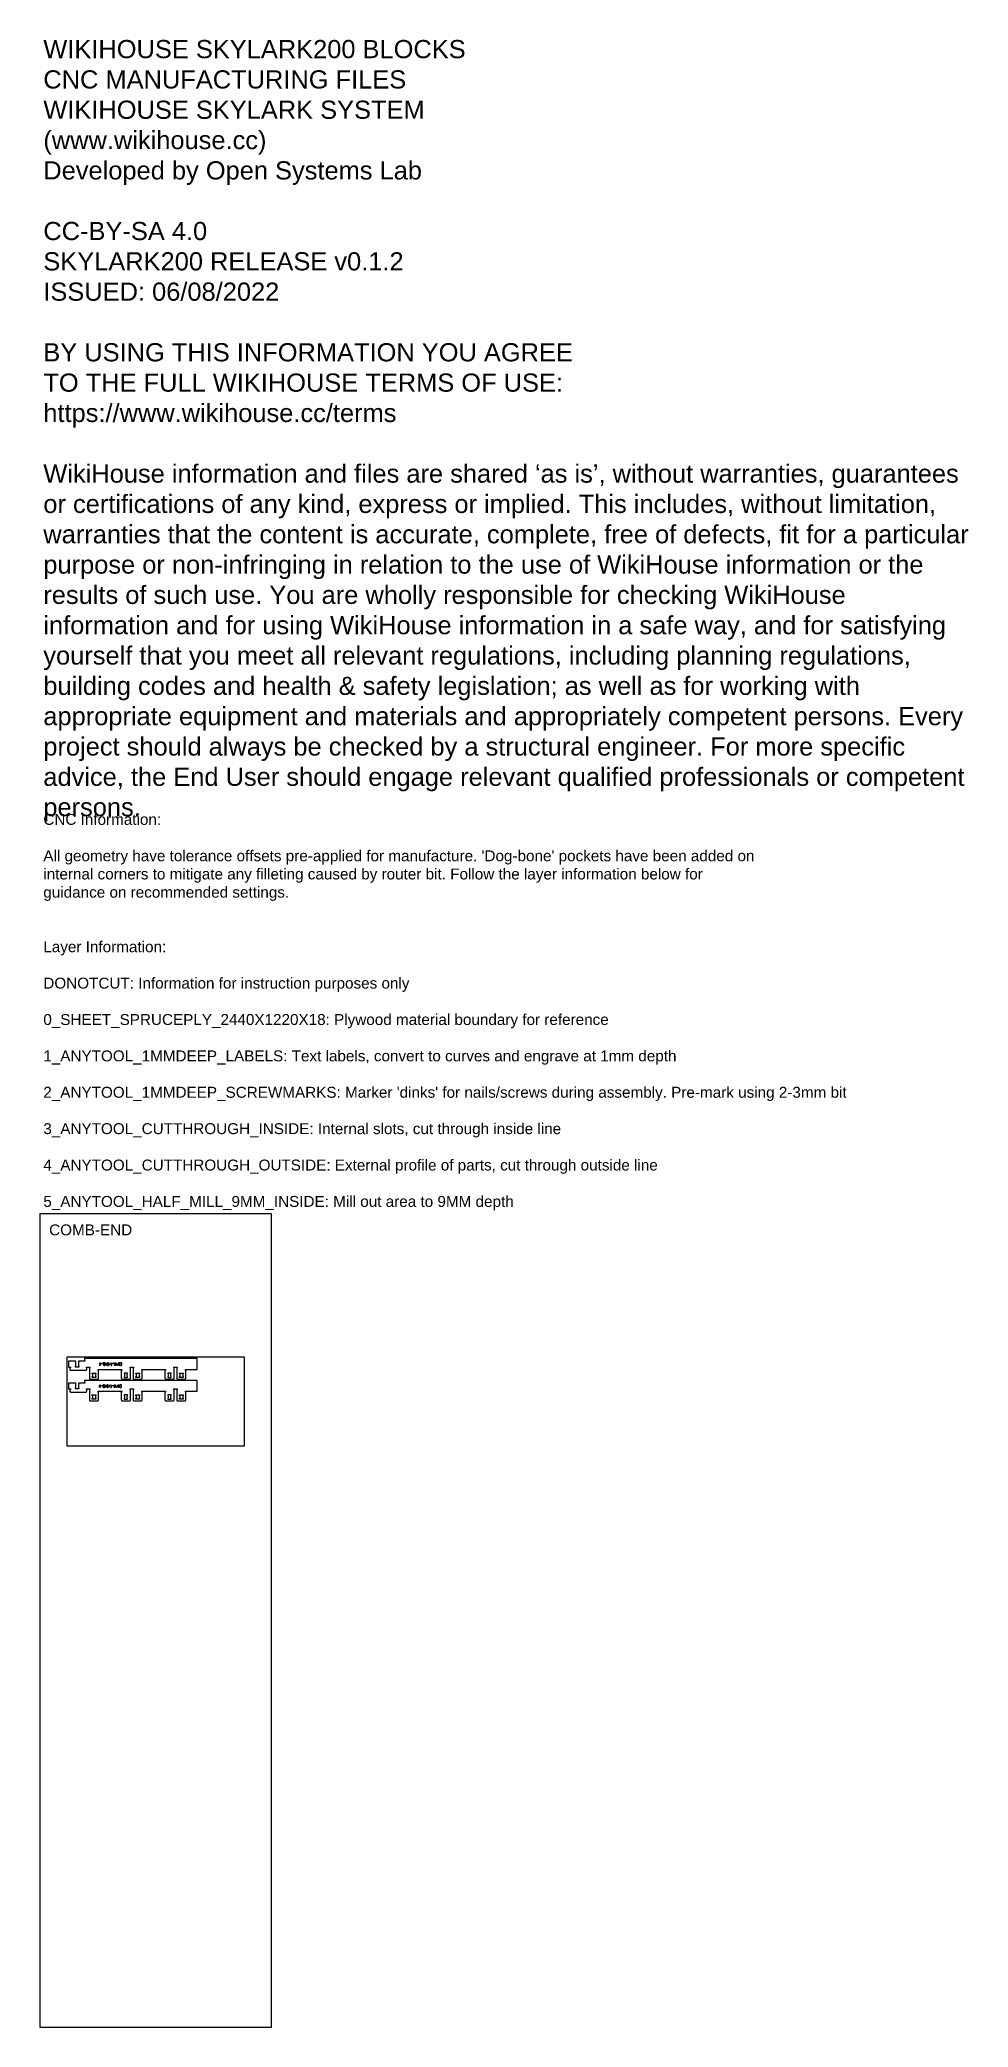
# Model space of a CAD drawing. Header units: millimetres. Extents: x 0 to 12757, y 0 to 27318.
import ezdxf

# ---------------------------------------------------------------- set-up
doc = ezdxf.new("R2010")
doc.units = ezdxf.units.MM
for name, color, linetype, true_color in [('0_SHEET_SPRUCEPLY_2440X122', 1, 'Continuous', 0xff0000), ('1_ANYTOOL_1MMDEEP_LABELS_S', 2, 'Continuous', 0xffff00), ('3_ANYTOOL_CUTTHROUGH_INSID', 4, 'Continuous', 0x00ffff), ('4_ANYTOOL_CUTTHROUGH_OUTSI', 5, 'Continuous', 0x0000ff), ('DONOTCUT', 7, 'Continuous', 0xffffff)]:
    doc.layers.add(name, color=color, linetype=linetype, true_color=true_color)
doc.styles.add('Arial', font='')
doc.styles.get('Arial').set_extended_font_data('Arial')

msp = doc.modelspace()

# ---------------------------------------------------------------- linework, layer by layer
at = {"layer": '0_SHEET_SPRUCEPLY_2440X122'}
msp.add_lwpolyline([(372, 9211), (372, 7991), (2812, 7991), (2812, 9211)], close=True, dxfattribs=at)
at = {"layer": '1_ANYTOOL_1MMDEEP_LABELS_S', "color": 2, "true_color": 0xffff00}
for points in [[(817, 9134), (841, 9098)], [(841, 9134), (817, 9098)], [(865, 9122), (849, 9122)], [(921, 9134), (921, 9098), (901, 9134), (901, 9098)], [(929, 9098), (945, 9098), (945, 9134), (929, 9134)], [(933, 9114), (945, 9114)], [(969, 9134), (953, 9098)], [(975, 9098), (991, 9098), (991, 9134)], [(975, 9114), (991, 9114)], [(1015, 9122), (999, 9122)], [(1075, 9134), (1075, 9098), (1063, 9118), (1051, 9098), (1051, 9134)], [(836, 8830), (812, 8794)], [(812, 8830), (836, 8794)], [(860, 8818), (844, 8818)], [(916, 8830), (916, 8794), (896, 8830), (896, 8794)], [(924, 8794), (940, 8794), (940, 8830), (924, 8830)], [(928, 8810), (940, 8810)], [(964, 8830), (948, 8794)], [(970, 8794), (986, 8794), (986, 8830)], [(970, 8810), (986, 8810)], [(1010, 8818), (994, 8818)], [(1070, 8830), (1070, 8794), (1058, 8814), (1046, 8794), (1046, 8830)]]:
    msp.add_lwpolyline(points, dxfattribs=at)
for points in [[(881, 9098), (893, 9098), (893, 9134), (881, 9134, 0.414214), (873, 9126), (873, 9106, 0.414214)], [(1103, 9124, 1), (1083, 9124), (1083, 9108, 1), (1103, 9108)], [(876, 8794), (888, 8794), (888, 8830), (876, 8830, 0.414214), (868, 8822), (868, 8802, 0.414214)], [(1098, 8820, 1), (1078, 8820), (1078, 8804, 1), (1098, 8804)]]:
    msp.add_lwpolyline(points, format="xyb", close=True, dxfattribs=at)
for points in [[(1043, 9114), (1033, 9114, -1), (1033, 9134), (1043, 9134), (1043, 9098), (1033, 9098, -1), (1033, 9114)], [(1111, 9098), (1121, 9098, 0.414214), (1127, 9104), (1127, 9128, 0.414214), (1121, 9134), (1111, 9134)], [(1038, 8810), (1028, 8810, -1), (1028, 8830), (1038, 8830), (1038, 8794), (1028, 8794, -1), (1028, 8810)], [(1106, 8794), (1116, 8794, 0.414214), (1122, 8800), (1122, 8824, 0.414214), (1116, 8830), (1106, 8830)]]:
    msp.add_lwpolyline(points, format="xyb", dxfattribs=at)
at = {"layer": '3_ANYTOOL_CUTTHROUGH_INSID', "color": 4, "true_color": 0x00ffff}
for points in [[(722, 8980), (722, 8992), (770, 8992), (770, 8980), (764, 8980), (764, 8944), (770, 8944), (770, 8932), (722, 8932), (722, 8944), (728, 8944), (728, 8980)], [(722, 8980), (722, 8992), (770, 8992), (770, 8980), (764, 8980), (764, 8944), (770, 8944), (770, 8932), (722, 8932), (722, 8944), (728, 8944), (728, 8980)], [(1206, 8980), (1206, 8992), (1158, 8992), (1158, 8980), (1164, 8980), (1164, 8944), (1158, 8944), (1158, 8932), (1206, 8932), (1206, 8944), (1200, 8944), (1200, 8980)], [(1206, 8980), (1206, 8992), (1158, 8992), (1158, 8980), (1164, 8980), (1164, 8944), (1158, 8944), (1158, 8932), (1206, 8932), (1206, 8944), (1200, 8944), (1200, 8980)], [(1322, 8980), (1322, 8992), (1370, 8992), (1370, 8980), (1364, 8980), (1364, 8944), (1370, 8944), (1370, 8932), (1322, 8932), (1322, 8944), (1328, 8944), (1328, 8980)], [(1322, 8980), (1322, 8992), (1370, 8992), (1370, 8980), (1364, 8980), (1364, 8944), (1370, 8944), (1370, 8932), (1322, 8932), (1322, 8944), (1328, 8944), (1328, 8980)], [(1806, 8980), (1806, 8992), (1758, 8992), (1758, 8980), (1764, 8980), (1764, 8944), (1758, 8944), (1758, 8932), (1806, 8932), (1806, 8944), (1800, 8944), (1800, 8980)], [(1806, 8980), (1806, 8992), (1758, 8992), (1758, 8980), (1764, 8980), (1764, 8944), (1758, 8944), (1758, 8932), (1806, 8932), (1806, 8944), (1800, 8944), (1800, 8980)], [(1922, 8980), (1922, 8992), (1970, 8992), (1970, 8980), (1964, 8980), (1964, 8944), (1970, 8944), (1970, 8932), (1922, 8932), (1922, 8944), (1928, 8944), (1928, 8980)], [(1922, 8980), (1922, 8992), (1970, 8992), (1970, 8980), (1964, 8980), (1964, 8944), (1970, 8944), (1970, 8932), (1922, 8932), (1922, 8944), (1928, 8944), (1928, 8980)], [(722, 8681), (722, 8693), (770, 8693), (770, 8681), (764, 8681), (764, 8645), (770, 8645), (770, 8633), (722, 8633), (722, 8645), (728, 8645), (728, 8681)], [(722, 8681), (722, 8693), (770, 8693), (770, 8681), (764, 8681), (764, 8645), (770, 8645), (770, 8633), (722, 8633), (722, 8645), (728, 8645), (728, 8681)], [(1206, 8681), (1206, 8693), (1158, 8693), (1158, 8681), (1164, 8681), (1164, 8645), (1158, 8645), (1158, 8633), (1206, 8633), (1206, 8645), (1200, 8645), (1200, 8681)], [(1206, 8681), (1206, 8693), (1158, 8693), (1158, 8681), (1164, 8681), (1164, 8645), (1158, 8645), (1158, 8633), (1206, 8633), (1206, 8645), (1200, 8645), (1200, 8681)], [(1322, 8681), (1322, 8693), (1370, 8693), (1370, 8681), (1364, 8681), (1364, 8645), (1370, 8645), (1370, 8633), (1322, 8633), (1322, 8645), (1328, 8645), (1328, 8681)], [(1322, 8681), (1322, 8693), (1370, 8693), (1370, 8681), (1364, 8681), (1364, 8645), (1370, 8645), (1370, 8633), (1322, 8633), (1322, 8645), (1328, 8645), (1328, 8681)], [(1806, 8681), (1806, 8693), (1758, 8693), (1758, 8681), (1764, 8681), (1764, 8645), (1758, 8645), (1758, 8633), (1806, 8633), (1806, 8645), (1800, 8645), (1800, 8681)], [(1806, 8681), (1806, 8693), (1758, 8693), (1758, 8681), (1764, 8681), (1764, 8645), (1758, 8645), (1758, 8633), (1806, 8633), (1806, 8645), (1800, 8645), (1800, 8681)], [(1922, 8681), (1922, 8693), (1970, 8693), (1970, 8681), (1964, 8681), (1964, 8645), (1970, 8645), (1970, 8633), (1922, 8633), (1922, 8645), (1928, 8645), (1928, 8681)], [(1922, 8681), (1922, 8693), (1970, 8693), (1970, 8681), (1964, 8681), (1964, 8645), (1970, 8645), (1970, 8633), (1922, 8633), (1922, 8645), (1928, 8645), (1928, 8681)]]:
    msp.add_lwpolyline(points, close=True, dxfattribs=at)
at = {"layer": '4_ANYTOOL_CUTTHROUGH_OUTSI', "color": 5, "true_color": 0x0000ff}
for points in [[(1864, 9190), (1564, 9190), (1264, 9190), (964, 9190), (664, 9190), (614, 9190), (614, 9166), (620, 9166), (620, 9154), (532, 9154), (532, 9086), (538, 9086), (538, 9074), (490, 9074), (490, 9086), (496, 9086), (496, 9154), (396, 9154), (396, 9074), (420, 9074), (420, 9062), (414, 9062), (414, 9042), (414, 9042, 0.414214), (426, 9030), (634, 9030), (634, 9030), (635, 9030), (635, 9030), (635, 9030), (636, 9031), (636, 9031), (636, 9031), (636, 9031), (637, 9031), (637, 9031), (637, 9031), (637, 9031), (638, 9031), (638, 9031), (638, 9031), (639, 9031), (639, 9031), (639, 9031), (639, 9032), (640, 9032), (640, 9032), (640, 9032), (640, 9032), (641, 9032), (641, 9032), (641, 9033), (641, 9033), (642, 9033), (642, 9033), (642, 9033), (642, 9034), (642, 9034), (643, 9034), (643, 9034), (643, 9034), (643, 9035), (643, 9035), (644, 9035), (644, 9035), (644, 9036), (644, 9036), (644, 9036), (644, 9036), (645, 9037), (645, 9037), (645, 9037), (645, 9038), (645, 9038), (645, 9038), (645, 9038), (645, 9039), (645, 9039), (646, 9039), (646, 9039), (646, 9040), (646, 9040), (646, 9040), (646, 9040), (646, 9041), (646, 9041), (646, 9041), (646, 9042), (646, 9042), (646, 9042), (646, 9062), (640, 9062), (640, 9074), (688, 9074), (688, 9062), (682, 9062), (682, 8922), (682, 8922, 0.414214), (694, 8910), (796, 8910, 0.414214), (808, 8922), (808, 9028), (802, 9028), (802, 9040), (1126, 9040), (1126, 9028), (1120, 9028), (1120, 8922), (1120, 8922, 0.414214), (1132, 8910), (1234, 8910, 0.414214), (1246, 8922), (1246, 9062), (1240, 9062), (1240, 9074), (1288, 9074), (1288, 9062), (1282, 9062), (1282, 8922), (1282, 8922, 0.414214), (1294, 8910), (1396, 8910, 0.414214), (1408, 8922), (1408, 9028), (1402, 9028), (1402, 9040), (1726, 9040), (1726, 9028), (1720, 9028), (1720, 8922), (1720, 8922, 0.414214), (1732, 8910), (1834, 8910, 0.414214), (1846, 8922), (1846, 9062), (1840, 9062), (1840, 9074), (1888, 9074), (1888, 9062), (1882, 9062), (1882, 8922), (1882, 8922, 0.414214), (1894, 8910), (1996, 8910, 0.414214), (2008, 8922), (2008, 9028), (2002, 9028), (2002, 9040), (2164, 9040), (2164, 9190), (1864, 9190)], [(1864, 8891), (1564, 8891), (1264, 8891), (964, 8891), (664, 8891), (614, 8891), (614, 8867), (620, 8867), (620, 8855), (532, 8855), (532, 8787), (538, 8787), (538, 8775), (490, 8775), (490, 8787), (496, 8787), (496, 8855), (396, 8855), (396, 8775), (420, 8775), (420, 8763), (414, 8763), (414, 8743), (414, 8743, 0.414214), (426, 8731), (634, 8731), (634, 8731), (635, 8731), (635, 8731), (635, 8731), (636, 8731), (636, 8731), (636, 8731), (636, 8731), (637, 8732), (637, 8732), (637, 8732), (637, 8732), (638, 8732), (638, 8732), (638, 8732), (639, 8732), (639, 8732), (639, 8732), (639, 8732), (640, 8733), (640, 8733), (640, 8733), (640, 8733), (641, 8733), (641, 8733), (641, 8733), (641, 8734), (642, 8734), (642, 8734), (642, 8734), (642, 8734), (642, 8735), (643, 8735), (643, 8735), (643, 8735), (643, 8736), (643, 8736), (644, 8736), (644, 8736), (644, 8737), (644, 8737), (644, 8737), (644, 8737), (645, 8738), (645, 8738), (645, 8738), (645, 8738), (645, 8739), (645, 8739), (645, 8739), (645, 8739), (645, 8740), (646, 8740), (646, 8740), (646, 8740), (646, 8741), (646, 8741), (646, 8741), (646, 8742), (646, 8742), (646, 8742), (646, 8742), (646, 8743), (646, 8743), (646, 8763), (640, 8763), (640, 8775), (688, 8775), (688, 8763), (682, 8763), (682, 8623), (682, 8623, 0.414214), (694, 8611), (796, 8611, 0.414214), (808, 8623), (808, 8729), (802, 8729), (802, 8741), (1126, 8741), (1126, 8729), (1120, 8729), (1120, 8623), (1120, 8623, 0.414214), (1132, 8611), (1234, 8611, 0.414214), (1246, 8623), (1246, 8763), (1240, 8763), (1240, 8775), (1288, 8775), (1288, 8763), (1282, 8763), (1282, 8623), (1282, 8623, 0.414214), (1294, 8611), (1396, 8611, 0.414214), (1408, 8623), (1408, 8729), (1402, 8729), (1402, 8741), (1726, 8741), (1726, 8729), (1720, 8729), (1720, 8623), (1720, 8623, 0.414214), (1732, 8611), (1834, 8611, 0.414214), (1846, 8623), (1846, 8763), (1840, 8763), (1840, 8775), (1888, 8775), (1888, 8763), (1882, 8763), (1882, 8623), (1882, 8623, 0.414214), (1894, 8611), (1996, 8611, 0.414214), (2008, 8623), (2008, 8729), (2002, 8729), (2002, 8741), (2164, 8741), (2164, 8891), (1864, 8891)]]:
    msp.add_lwpolyline(points, format="xyb", close=True, dxfattribs=at)
at = {"layer": 'DONOTCUT'}
msp.add_lwpolyline([(0, 0), (3183, 0), (3183, 11179), (0, 11179)], close=True, dxfattribs=at)

# ---------------------------------------------------------------- texts
at = {"layer": 'DONOTCUT', "attachment_point": 1, "style": 'Arial'}
for s, insert, char_height, width in [('{\\fArial;WIKIHOUSE SKYLARK200 BLOCKS}\\P{\\fArial;CNC MANUFACTURING FILES}\\P{\\fArial;WIKIHOUSE SKYLARK SYSTEM}\\P{\\fArial;(www.wikihouse.cc)}\\P{\\fArial;Developed by Open Systems Lab}\\P\\P{\\fArial;CC-BY-SA 4.0}\\P{\\fArial;SKYLARK200 RELEASE v0.1.2}\\P{\\fArial;ISSUED: 06/08/2022}\\P\\P{\\fArial;BY USING THIS INFORMATION YOU AGREE }\\P{\\fArial;TO THE FULL WIKIHOUSE TERMS OF USE:}\\P{\\fArial;https://www.wikihouse.cc/terms}\\P\\P{\\fArial;WikiHouse information and files are shared }{\\fArial;‘as is}{\\fArial;’, without warranties, guarantees }\\P{\\fArial;or certifications of any kind, express or implied. This includes, without limitation, }\\P{\\fArial;warranties that the content is accurate, complete, free of defects, fit for a particular }\\P{\\fArial;purpose or non-infringing in relation to the use of WikiHouse information or the }\\P{\\fArial;results of such use. You are wholly responsible for checking WikiHouse }\\P{\\fArial;information and for using WikiHouse information in a safe way, and for satisfying }\\P{\\fArial;yourself that you meet all relevant regulations, including planning regulations, }\\P{\\fArial;building codes and health & safety legislation; as well as for working with }\\P{\\fArial;appropriate equipment and materials and appropriately competent persons. Every }\\P{\\fArial;project should always be checked by a structural engineer. For more specific }\\P{\\fArial;advice, the End User should engage relevant qualified professionals or competent }\\P{\\fArial;persons.}\\P', (49, 27315, 1347), 250, 12895.38), ("{\\fArial;CNC Information:}\\P\\P{\\fArial;All geometry have tolerance offsets pre-applied for manufacture. 'Dog-bone' pockets have been added on}\\P{\\fArial;internal corners to mitigate any filleting caused by router bit. Follow the layer information below for}\\P{\\fArial;guidance on recommended settings.}\\P\\P\\P{\\fArial;Layer Information:}\\P\\P{\\fArial;DONOTCUT: Information for instruction purposes only}\\P\\P{\\fArial;0_SHEET_SPRUCEPLY_2440X1220X18: Plywood material boundary for reference}\\P\\P{\\fArial;1_ANYTOOL_1MMDEEP_LABELS: Text labels, convert to curves and engrave at 1mm depth}\\P\\P{\\fArial;2_ANYTOOL_1MMDEEP_SCREWMARKS: Marker 'dinks' for nails/screws during assembly. Pre-mark using 2-3mm bit}\\P\\P{\\fArial;3_ANYTOOL_CUTTHROUGH_INSIDE: Internal slots, cut through inside line}\\P\\P{\\fArial;4_ANYTOOL_CUTTHROUGH_OUTSIDE: External profile of parts, cut through outside line}\\P\\P{\\fArial;5_ANYTOOL_HALF_MILL_9MM_INSIDE: Mill out area to 9MM depth}", (49, 16677, 1347), 150, 22265.22), ('COMB-END', (129, 11035, 0), 150, 2551.63)]:
    msp.add_mtext(s, dxfattribs=dict(at, insert=insert, char_height=char_height, width=width))

doc.saveas('drawing.dxf')
